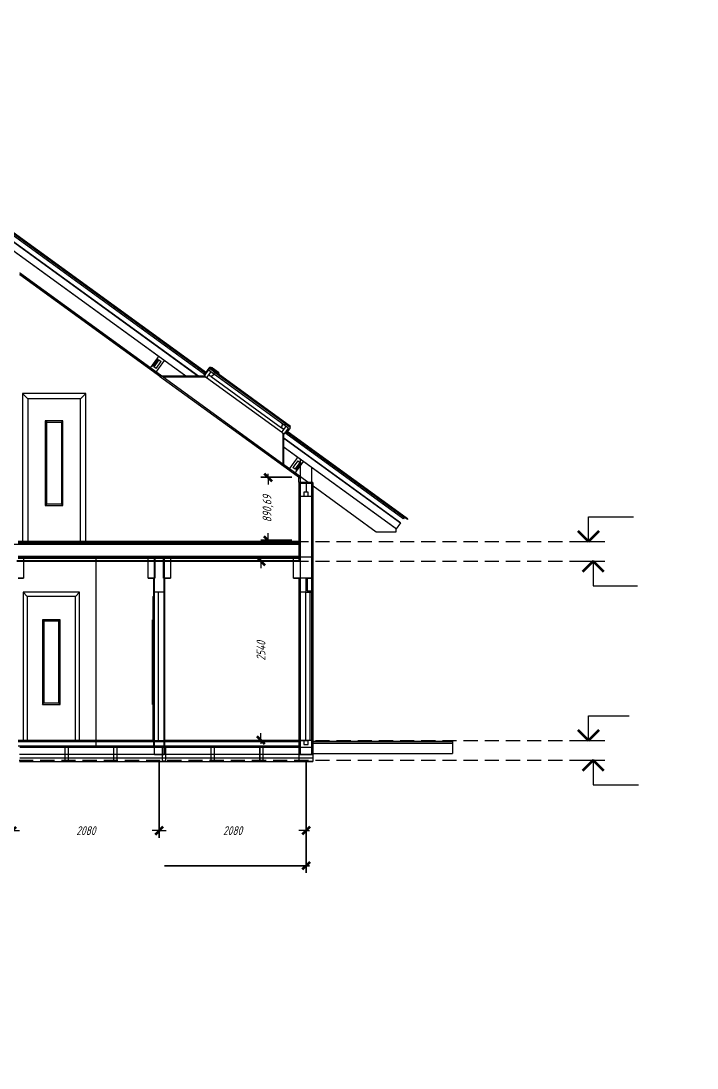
# Model space of a CAD drawing. Header units: millimetres. Extents: x 0 to 6720, y 0 to 297.
# Drawn here: x 5251.8 to 5443.4, y 0 to 297 of the extents above; entities that cross this region are included whole.
import ezdxf

# ---------------------------------------------------------------- set-up
doc = ezdxf.new("R2010")
doc.units = ezdxf.units.MM
for name, pattern in [('K5LT32768', [0]), ('K5LT_BASIC', [0]), ('K5LT_DASHED', [6, 4, -2]), ('K5LT_THIN', [0])]:
    doc.linetypes.add(name, pattern=pattern)
doc.layers.add('Системный слой', color=7, linetype='Continuous')
doc.styles.add('KDIMTEXTSTYLE', font='GOST_AU.SHX', dxfattribs={"width": 0.96, "oblique": 15, "height": 5})
doc.styles.add('KTEXTSTYLE', font='GOST_AU.SHX', dxfattribs={"width": 0.96, "height": 5})
doc.dimstyles.new('KDIMSTYLE (0.02)', dxfattribs={"dimtxt": 5, "dimasz": 1, "dimexe": 2, "dimexo": 0, "dimgap": 1, "dimtad": 1, "dimlfac": 50, "dimtxsty": 'KDIMTEXTSTYLE', "dimsah": 1, "dimcen": 0, "dimdle": 1, "dimadec": 0, "dimazin": 0, "dimtfac": 0.667, "dimtmove": 0, "dimatfit": 3, "dimfxl": 0, "dimtvp": 1, "dimtolj": 1, "dimtzin": 0, "dimarcsym": 0})

# ---------------------------------------------------------------- blocks, each defined once
blk = doc.blocks.new('U62')
at = {"layer": 'Системный слой', "color": 7, "linetype": 'K5LT32768', "lineweight": 18}
for p, q in [((5303.94, 197.29), (5249.38, 236.93)), ((5303.88, 197.21), (5249.38, 236.81)), ((5301.93, 196.29), (5249.38, 234.46)), ((5288.95, 199.28), (5289.28, 199.05)), ((5289.28, 199.05), (5290.69, 200.99)), ((5290.85, 200.87), (5289.44, 198.93)), ((5290.08, 198.46), (5291.5, 200.4)), ((5290.36, 201.23), (5290.69, 200.99)), ((5290.85, 200.87), (5291.5, 200.4)), ((5290.08, 198.46), (5289.44, 198.93)), ((5291.04, 196.29), (5326.27, 170.69)), ((5292.05, 196.05), (5326.03, 171.36)), ((5303.65, 196.89), (5303.97, 196.66)), ((5303.97, 196.65), (5303.7, 196.28)), ((5303.88, 197.21), (5304.2, 196.98)), ((5303.94, 197.29), (5304.26, 197.06)), ((5303.97, 196.65), (5304.21, 196.98)), ((5303.97, 196.66), (5303.97, 196.65)), ((5304.22, 197.34), (5304.06, 197.45)), ((5304.2, 196.98), (5304.21, 196.98)), ((5304.21, 196.98), (5304.27, 197.06)), ((5304.26, 197.06), (5304.27, 197.06)), ((5304.27, 197.06), (5304.31, 197.12)), ((5305.07, 198.5), (5305.23, 198.38)), ((5305.21, 198.7), (5305.37, 198.58)), ((5306.65, 197.35), (5305.23, 198.38)), ((5305.65, 196.15), (5325.63, 181.63)), ((5328.19, 182), (5307.7, 196.89)), ((5325.67, 180.32), (5304.38, 195.79)), ((5270.18, 191.34), (5252.18, 191.34)), ((5252.18, 191.34), (5252.18, 149.34)), ((5252.18, 191.34), (5253.74, 189.78)), ((5270.18, 191.34), (5268.62, 189.78)), ((5270.18, 149.34), (5270.18, 191.34)), ((5268.62, 189.78), (5253.74, 189.78)), ((5253.74, 189.78), (5253.74, 149.34)), ((5268.62, 149.34), (5268.62, 189.78)), ((5258.68, 183.56), (5258.68, 159.56)), ((5263.68, 183.56), (5258.68, 183.56)), ((5259.08, 183.16), (5258.68, 183.56)), ((5259.08, 183.16), (5263.28, 183.16)), ((5259.08, 159.96), (5259.08, 183.16)), ((5263.28, 183.16), (5263.68, 183.56)), ((5263.28, 183.16), (5263.28, 159.96)), ((5263.68, 159.56), (5263.68, 183.56)), ((5328.04, 181.81), (5328.19, 182)), ((5359.36, 154.56), (5326.27, 178.6)), ((5326.62, 180.19), (5326.95, 179.96)), ((5326.86, 180.52), (5327.18, 180.28)), ((5326.92, 180.6), (5327.24, 180.36)), ((5360.47, 156.1), (5327.18, 180.28)), ((5327.24, 180.36), (5360.53, 156.18)), ((5330.26, 172.24), (5328.84, 170.3)), ((5329.49, 169.83), (5328.84, 170.3)), ((5329.49, 169.83), (5330.9, 171.77)), ((5330.98, 171.54), (5329.65, 169.71)), ((5329.98, 169.48), (5329.65, 169.71)), ((5330.26, 172.24), (5330.9, 171.77)), ((5331.06, 171.65), (5330.98, 171.54)), ((5331.39, 171.42), (5331.06, 171.65)), ((5330.58, 167.56), (5330.58, 168.05)), ((5330.58, 166.14), (5330.58, 167.56)), ((5330.98, 167.76), (5333.21, 166.14)), ((5330.98, 165.94), (5330.58, 165.94)), ((5330.98, 165.94), (5332.58, 165.94)), ((5332.58, 165.94), (5332.58, 163.34)), ((5332.58, 165.94), (5334.18, 165.94)), ((5334.18, 165.94), (5334.58, 165.94)), ((5334.58, 165.14), (5352.48, 152.14)), ((5331.98, 163.34), (5331.98, 162.14)), ((5332.58, 163.34), (5331.98, 163.34)), ((5333.18, 163.34), (5332.58, 163.34)), ((5333.18, 162.14), (5333.18, 163.34)), ((5259.08, 159.96), (5258.68, 159.56)), ((5258.68, 159.56), (5263.68, 159.56)), ((5263.28, 159.96), (5259.08, 159.96)), ((5263.28, 159.96), (5263.68, 159.56)), ((5361.34, 155.59), (5360.53, 156.18)), ((5352.48, 152.14), (5358.18, 152.14)), ((5358.18, 152.14), (5358.18, 152.94)), ((5272.98, 144.94), (5250.98, 144.94)), ((5272.98, 144.94), (5272.98, 144.54)), ((5272.98, 144.94), (5289.58, 144.94)), ((5272.98, 144.54), (5272.98, 143.94)), ((5272.98, 143.94), (5272.98, 143.74)), ((5272.98, 143.74), (5272.98, 92.94)), ((5292.38, 144.94), (5330.58, 144.94)), ((5289.38, 138.94), (5289.38, 133.78)), ((5292.58, 92.94), (5292.58, 138.94)), ((5332.58, 138.94), (5330.98, 138.94)), ((5332.98, 135.34), (5332.98, 138.94)), ((5252.38, 134.94), (5252.38, 92.94)), ((5268.38, 134.94), (5252.38, 134.94)), ((5253.54, 133.78), (5252.38, 134.94)), ((5267.22, 133.78), (5253.54, 133.78)), ((5253.54, 133.78), (5253.54, 92.94)), ((5267.22, 133.78), (5268.38, 134.94)), ((5267.22, 92.94), (5267.22, 133.78)), ((5268.38, 92.94), (5268.38, 134.94)), ((5289.12, 133.78), (5289.12, 127.16)), ((5289.12, 133.78), (5289.38, 133.78)), ((5289.38, 133.78), (5289.42, 133.78)), ((5289.42, 134.94), (5289.58, 134.94)), ((5289.42, 134.94), (5289.42, 133.78)), ((5289.42, 133.78), (5289.42, 92.94)), ((5290.78, 134.94), (5289.58, 134.94)), ((5290.78, 92.94), (5290.78, 134.94)), ((5292.38, 134.94), (5290.78, 134.94)), ((5330.58, 134.94), (5330.98, 134.94)), ((5332.42, 134.94), (5330.98, 134.94)), ((5332.42, 134.94), (5332.58, 134.94)), ((5332.42, 134.94), (5332.42, 92.94)), ((5332.98, 135.34), (5332.98, 134.94)), ((5332.98, 135.34), (5334.18, 135.34)), ((5333.78, 92.94), (5333.78, 134.94)), ((5334.18, 135.34), (5334.58, 135.34)), ((5262.88, 127.16), (5257.88, 127.16)), ((5257.88, 127.16), (5257.88, 103.16)), ((5257.88, 127.16), (5258.28, 126.76)), ((5258.28, 126.76), (5258.28, 103.56)), ((5262.48, 126.76), (5258.28, 126.76)), ((5262.88, 127.16), (5262.48, 126.76)), ((5262.48, 103.56), (5262.48, 126.76)), ((5262.88, 103.16), (5262.88, 127.16)), ((5289.12, 127.16), (5289.02, 127.16)), ((5289.02, 103.16), (5289.02, 127.16)), ((5289.12, 103.16), (5289.12, 127.16)), ((5257.88, 103.16), (5258.28, 103.56)), ((5257.88, 103.16), (5262.88, 103.16)), ((5258.28, 103.56), (5262.48, 103.56)), ((5262.88, 103.16), (5262.48, 103.56)), ((5289.12, 103.16), (5289.02, 103.16)), ((5289.12, 103.16), (5289.12, 92.94)), ((5272.98, 92.74), (5272.98, 92.94)), ((5272.98, 92.54), (5272.98, 92.74)), ((5272.98, 92.54), (5272.98, 91.34)), ((5289.38, 92.94), (5289.38, 92.74)), ((5289.38, 92.74), (5289.38, 92.54)), ((5289.38, 92.54), (5289.38, 91.34)), ((5289.58, 92.94), (5290.78, 92.94)), ((5290.78, 92.94), (5292.38, 92.94)), ((5292.58, 92.74), (5292.58, 92.94)), ((5292.58, 92.54), (5292.58, 92.74)), ((5292.58, 91.34), (5292.58, 92.54)), ((5331.98, 92.94), (5331.98, 91.74)), ((5333.18, 91.74), (5333.18, 92.94)), ((5272.98, 91.34), (5272.98, 90.94)), ((5289.38, 91.34), (5289.38, 90.94)), ((5292.58, 90.94), (5292.58, 91.34)), ((5330.98, 90.94), (5330.58, 90.94)), ((5334.18, 90.94), (5330.98, 90.94)), ((5331.98, 91.74), (5333.18, 91.74)), ((5334.58, 90.94), (5334.18, 90.94)), ((5264.28, 88.94), (5251.38, 88.94)), ((5251.38, 86.94), (5330.58, 86.94)), ((5265.18, 88.94), (5264.28, 88.94)), ((5278.08, 88.94), (5265.18, 88.94)), ((5278.98, 88.94), (5278.08, 88.94)), ((5289.58, 88.94), (5278.98, 88.94)), ((5292.78, 88.94), (5292.38, 88.94)), ((5305.68, 88.94), (5292.78, 88.94)), ((5306.58, 88.94), (5305.68, 88.94)), ((5319.48, 88.94), (5306.58, 88.94)), ((5320.38, 88.94), (5319.48, 88.94)), ((5330.58, 88.94), (5320.38, 88.94))]:
    blk.add_line(p, q, dxfattribs=at)
at = {"layer": 'Системный слой', "color": 5, "linetype": 'K5LT_BASIC', "const_width": 0.4}
for points in [[(5249.38, 237.18), (5304.06, 197.45)], [(5303.65, 196.89), (5249.38, 236.32)], [(5249.38, 234.59), (5302.1, 196.29)], [(5290.83, 201.87), (5249.38, 231.99)], [(5251.38, 225.59), (5288.48, 198.64)], [(5291.04, 196.29), (5251.38, 225.1)], [(5290.36, 201.23), (5290.83, 201.87)], [(5292.45, 200.7), (5290.83, 201.87)], [(5288.48, 198.64), (5288.95, 199.28)], [(5290.36, 201.23), (5288.95, 199.28)], [(5292.45, 200.7), (5290.1, 197.46)], [(5298.52, 196.29), (5292.45, 200.7)], [(5305.33, 198.86), (5305.21, 198.7)], [(5305.33, 198.86), (5305.65, 198.62)], [(5288.48, 198.64), (5290.1, 197.46)], [(5290.1, 197.46), (5291.72, 196.29)], [(5291.72, 196.29), (5291.04, 196.29)], [(5292.05, 196.05), (5291.72, 196.29)], [(5291.72, 196.29), (5298.52, 196.29)], [(5304.03, 196.05), (5292.05, 196.05)], [(5301.93, 196.29), (5298.52, 196.29)], [(5302.1, 196.29), (5301.93, 196.29)], [(5302.1, 196.29), (5303.7, 196.29)], [(5303.88, 197.21), (5303.65, 196.89)], [(5303.7, 196.29), (5303.97, 196.66)], [(5303.7, 196.29), (5303.7, 196.28)], [(5303.7, 196.28), (5304.03, 196.05)], [(5303.94, 197.29), (5303.88, 197.21)], [(5304.06, 197.45), (5303.94, 197.29)], [(5303.97, 196.66), (5304.2, 196.98)], [(5304.38, 195.79), (5304.03, 196.05)], [(5304.15, 197.24), (5304.22, 197.34)], [(5304.31, 197.12), (5304.15, 197.24)], [(5304.2, 196.98), (5304.26, 197.06)], [(5305.07, 198.5), (5304.22, 197.34)], [(5304.26, 197.06), (5304.31, 197.12)], [(5304.95, 198), (5304.31, 197.12)], [(5304.31, 197.12), (5304.95, 198)], [(5304.31, 197.12), (5304.31, 197.12)], [(5304.99, 196.63), (5304.38, 195.79)], [(5305.23, 198.38), (5304.95, 198)], [(5304.95, 198), (5305.63, 197.5)], [(5304.99, 196.63), (5305.63, 197.5)], [(5305.65, 196.15), (5304.99, 196.63)], [(5305.21, 198.7), (5305.07, 198.5)], [(5305.37, 198.58), (5305.23, 198.38)], [(5307.7, 196.89), (5305.37, 198.58)], [(5305.63, 197.5), (5306.37, 196.96)], [(5305.65, 198.62), (5305.77, 198.78)], [(5306.6, 196.8), (5305.65, 196.15)], [(5305.77, 198.78), (5307.94, 197.21)], [(5306.37, 196.96), (5306.65, 197.35)], [(5306.37, 196.96), (5306.6, 196.8)], [(5325.95, 182.74), (5306.6, 196.8)], [(5306.65, 197.35), (5326.75, 182.75)], [(5307.94, 197.21), (5307.7, 196.89)], [(5325.63, 181.63), (5325.95, 182.74)], [(5326.29, 181.16), (5325.63, 181.63)], [(5325.67, 180.32), (5326.29, 181.16)], [(5325.95, 182.74), (5326.47, 182.36)], [(5326.92, 182.03), (5326.29, 181.16)], [(5326.47, 182.36), (5326.75, 182.75)], [(5326.47, 182.36), (5326.5, 182.34)], [(5326.78, 182.73), (5326.5, 182.34)], [(5326.92, 182.03), (5326.5, 182.34)], [(5326.75, 182.75), (5326.78, 182.73)], [(5328.04, 181.81), (5326.78, 182.73)], [(5326.92, 182.03), (5327.6, 181.54)], [(5326.97, 180.66), (5327.6, 181.54)], [(5327.36, 180.53), (5328.21, 181.69)], [(5328.04, 181.81), (5328.21, 181.69)], [(5326.03, 180.06), (5325.67, 180.32)], [(5326.03, 171.36), (5326.03, 180.06)], [(5326.03, 180.06), (5326.27, 179.88)], [(5326.27, 179.88), (5326.35, 179.82)], [(5326.27, 179.88), (5326.27, 178.72)], [(5326.27, 178.6), (5326.27, 178.72)], [(5326.27, 178.72), (5359.41, 154.64)], [(5326.27, 176.13), (5326.27, 178.6)], [(5326.35, 179.82), (5326.62, 180.19)], [(5326.86, 180.52), (5326.62, 180.19)], [(5326.92, 180.6), (5326.86, 180.52)], [(5326.97, 180.66), (5326.92, 180.6)], [(5326.95, 179.96), (5327.18, 180.28)], [(5360.24, 155.77), (5326.95, 179.96)], [(5327.29, 180.43), (5326.97, 180.66)], [(5327.18, 180.28), (5327.24, 180.36)], [(5327.24, 180.36), (5327.29, 180.43)], [(5327.29, 180.43), (5327.36, 180.53)], [(5327.36, 180.53), (5361.46, 155.75)], [(5326.27, 176.13), (5326.27, 171.18)], [(5326.27, 176.13), (5330.24, 173.24)], [(5327.89, 170.01), (5330.24, 173.24)], [(5330.98, 172.7), (5330.24, 173.24)], [(5330.98, 172.7), (5331.86, 172.07)], [(5330.98, 171.54), (5330.98, 172.7)], [(5331.86, 172.07), (5331.39, 171.42)], [(5331.86, 172.07), (5334.18, 170.38)], [(5326.27, 171.18), (5326.03, 171.36)], [(5326.27, 170.69), (5326.27, 171.18)], [(5326.27, 171.18), (5327.89, 170.01)], [(5330.58, 167.56), (5326.27, 170.69)], [(5329.51, 168.83), (5327.89, 170.01)], [(5329.98, 169.48), (5329.51, 168.83)], [(5329.98, 169.48), (5330.98, 170.86)], [(5330.98, 170.86), (5330.98, 171.54)], [(5330.98, 170.86), (5331.39, 171.42)], [(5330.98, 167.76), (5330.98, 170.86)], [(5334.18, 170.38), (5334.18, 166.14)], [(5358.18, 152.94), (5334.18, 170.38)], [(5329.51, 168.83), (5330.58, 168.05)], [(5330.58, 168.05), (5330.98, 167.76)], [(5330.98, 167.27), (5330.58, 167.56)], [(5330.58, 166.14), (5330.58, 165.94)], [(5330.58, 166.14), (5330.98, 166.14)], [(5330.98, 167.76), (5330.98, 167.27)], [(5330.98, 166.14), (5330.98, 167.27)], [(5333.21, 166.14), (5330.98, 166.14)], [(5330.98, 165.94), (5330.98, 166.14)], [(5333.21, 166.14), (5334.18, 166.14)], [(5334.18, 166.14), (5334.58, 166.14)], [(5334.18, 166.14), (5334.18, 165.94)], [(5334.58, 166.14), (5334.58, 165.94)], [(5330.58, 162.14), (5330.58, 165.94)], [(5330.98, 162.14), (5330.98, 165.94)], [(5334.18, 165.94), (5334.18, 162.14)], [(5334.58, 165.94), (5334.58, 165.14)], [(5334.58, 162.14), (5334.58, 165.14)], [(5330.58, 162.14), (5330.98, 162.14)], [(5330.58, 162.14), (5330.58, 149.34)], [(5331.98, 162.14), (5330.98, 162.14)], [(5330.98, 144.94), (5330.98, 162.14)], [(5331.98, 162.14), (5333.18, 162.14)], [(5334.18, 162.14), (5333.18, 162.14)], [(5334.58, 162.14), (5334.18, 162.14)], [(5334.18, 162.14), (5334.18, 144.94)], [(5334.58, 162.14), (5334.58, 138.94)], [(5359.36, 154.56), (5358.18, 152.94)], [(5359.41, 154.64), (5359.36, 154.56)], [(5360.47, 156.1), (5360.24, 155.77)], [(5360.53, 156.18), (5360.47, 156.1)], [(5361.46, 155.75), (5361.34, 155.59)], [(5330.58, 148.54), (5249.38, 148.54)], [(5250.98, 149.34), (5252.18, 149.34)], [(5330.58, 148.94), (5250.98, 148.94)], [(5252.18, 149.34), (5253.74, 149.34)], [(5253.74, 149.34), (5268.62, 149.34)], [(5270.18, 149.34), (5268.62, 149.34)], [(5270.18, 149.34), (5330.58, 149.34)], [(5330.58, 149.34), (5330.58, 148.94)], [(5330.58, 148.94), (5330.58, 148.54)], [(5330.58, 148.54), (5330.58, 145.14)], [(5250.58, 143.94), (5252.58, 143.94)], [(5252.58, 143.74), (5250.58, 143.74)], [(5250.98, 145.14), (5330.58, 145.14)], [(5250.98, 144.54), (5252.58, 144.54)], [(5252.58, 144.54), (5252.58, 143.94)], [(5252.58, 144.54), (5272.98, 144.54)], [(5252.58, 143.94), (5252.58, 143.74)], [(5252.58, 143.94), (5272.98, 143.94)], [(5252.58, 143.74), (5252.58, 138.94)], [(5272.98, 143.74), (5252.58, 143.74)], [(5272.98, 144.54), (5287.78, 144.54)], [(5272.98, 143.94), (5287.78, 143.94)], [(5287.78, 143.74), (5272.98, 143.74)], [(5287.78, 144.54), (5289.58, 144.54)], [(5287.78, 143.94), (5287.78, 144.54)], [(5287.78, 143.74), (5287.78, 143.94)], [(5287.78, 143.94), (5289.58, 143.94)], [(5287.78, 138.94), (5287.78, 143.74)], [(5289.58, 143.74), (5287.78, 143.74)], [(5289.58, 144.94), (5292.38, 144.94)], [(5289.58, 144.54), (5289.58, 144.94)], [(5289.58, 144.54), (5289.78, 144.54)], [(5289.58, 143.94), (5289.58, 144.54)], [(5289.58, 143.74), (5289.58, 143.94)], [(5289.58, 143.94), (5289.78, 143.94)], [(5289.58, 138.94), (5289.58, 143.74)], [(5289.78, 143.74), (5289.58, 143.74)], [(5292.18, 144.54), (5289.78, 144.54)], [(5289.78, 144.54), (5289.78, 143.94)], [(5289.78, 143.94), (5289.78, 143.74)], [(5289.78, 143.94), (5292.18, 143.94)], [(5289.78, 143.74), (5289.78, 138.94)], [(5292.18, 143.74), (5289.78, 143.74)], [(5292.18, 144.54), (5292.38, 144.54)], [(5292.18, 143.94), (5292.18, 144.54)], [(5292.18, 143.74), (5292.18, 143.94)], [(5292.18, 143.94), (5292.38, 143.94)], [(5292.18, 138.94), (5292.18, 143.74)], [(5292.38, 143.74), (5292.18, 143.74)], [(5292.38, 144.54), (5292.38, 144.94)], [(5292.38, 144.54), (5294.18, 144.54)], [(5292.38, 143.94), (5292.38, 144.54)], [(5292.38, 143.74), (5292.38, 143.94)], [(5292.38, 143.94), (5294.18, 143.94)], [(5292.38, 138.94), (5292.38, 143.74)], [(5294.18, 143.74), (5292.38, 143.74)], [(5294.18, 144.54), (5294.18, 143.94)], [(5294.18, 144.54), (5328.98, 144.54)], [(5294.18, 143.94), (5294.18, 143.74)], [(5294.18, 143.94), (5328.98, 143.94)], [(5294.18, 143.74), (5294.18, 138.94)], [(5328.98, 143.74), (5294.18, 143.74)], [(5328.98, 144.54), (5330.58, 144.54)], [(5328.98, 143.94), (5328.98, 144.54)], [(5328.98, 143.74), (5328.98, 143.94)], [(5328.98, 143.94), (5330.58, 143.94)], [(5328.98, 138.94), (5328.98, 143.74)], [(5330.58, 143.74), (5328.98, 143.74)], [(5330.58, 145.14), (5330.58, 144.94)], [(5330.58, 144.94), (5330.58, 144.54)], [(5330.58, 144.54), (5330.58, 143.94)], [(5330.98, 144.54), (5330.58, 144.54)], [(5330.58, 143.94), (5330.58, 143.74)], [(5330.98, 144.94), (5334.18, 144.94)], [(5330.98, 144.54), (5330.98, 144.94)], [(5330.98, 138.94), (5330.98, 144.54)], [(5334.18, 144.94), (5334.18, 138.94)], [(5252.58, 138.94), (5250.98, 138.94)], [(5289.38, 138.94), (5287.78, 138.94)], [(5289.58, 138.94), (5289.38, 138.94)], [(5289.78, 138.94), (5289.58, 138.94)], [(5289.58, 134.94), (5289.58, 138.94)], [(5292.38, 138.94), (5292.18, 138.94)], [(5292.38, 138.94), (5292.58, 138.94)], [(5292.38, 138.94), (5292.38, 134.94)], [(5294.18, 138.94), (5292.58, 138.94)], [(5330.58, 138.94), (5328.98, 138.94)], [(5330.58, 138.94), (5330.98, 138.94)], [(5330.58, 138.94), (5330.58, 134.94)], [(5330.98, 134.94), (5330.98, 138.94)], [(5332.58, 138.94), (5332.58, 134.94)], [(5332.98, 138.94), (5332.58, 138.94)], [(5332.98, 138.94), (5334.18, 138.94)], [(5334.18, 138.94), (5334.58, 138.94)], [(5334.18, 138.94), (5334.18, 135.34)], [(5334.58, 138.94), (5334.58, 135.34)], [(5289.58, 92.94), (5289.58, 134.94)], [(5292.38, 92.94), (5292.38, 134.94)], [(5330.58, 92.94), (5330.58, 134.94)], [(5330.98, 92.94), (5330.98, 134.94)], [(5332.98, 134.94), (5332.58, 134.94)], [(5333.78, 134.94), (5332.98, 134.94)], [(5334.18, 134.94), (5333.78, 134.94)], [(5334.18, 135.34), (5334.18, 134.94)], [(5334.18, 134.94), (5334.18, 92.94)], [(5334.58, 134.94), (5334.18, 134.94)], [(5334.58, 135.34), (5334.58, 134.94)], [(5334.58, 134.94), (5334.58, 92.94)], [(5252.38, 92.94), (5250.98, 92.94)], [(5250.98, 92.74), (5272.98, 92.74)], [(5250.98, 92.54), (5272.98, 92.54)], [(5253.54, 92.94), (5252.38, 92.94)], [(5267.22, 92.94), (5253.54, 92.94)], [(5267.22, 92.94), (5268.38, 92.94)], [(5272.98, 92.94), (5268.38, 92.94)], [(5289.12, 92.94), (5272.98, 92.94)], [(5272.98, 92.74), (5289.38, 92.74)], [(5272.98, 92.54), (5289.38, 92.54)], [(5289.12, 92.94), (5289.38, 92.94)], [(5289.38, 92.94), (5289.42, 92.94)], [(5289.58, 92.74), (5289.38, 92.74)], [(5289.58, 92.54), (5289.38, 92.54)], [(5289.42, 92.94), (5289.58, 92.94)], [(5289.58, 92.94), (5289.58, 92.74)], [(5289.58, 92.74), (5289.58, 92.54)], [(5289.58, 91.34), (5289.58, 92.54)], [(5289.58, 92.54), (5292.38, 92.54)], [(5292.38, 92.74), (5292.38, 92.94)], [(5292.38, 92.94), (5292.58, 92.94)], [(5292.38, 92.54), (5292.38, 92.74)], [(5292.58, 92.74), (5292.38, 92.74)], [(5292.58, 92.54), (5292.38, 92.54)], [(5292.38, 92.54), (5292.38, 91.34)], [(5330.58, 92.94), (5292.58, 92.94)], [(5292.58, 92.74), (5330.58, 92.74)], [(5292.58, 92.54), (5330.58, 92.54)], [(5330.58, 92.94), (5330.58, 92.74)], [(5330.98, 92.94), (5330.58, 92.94)], [(5330.58, 92.74), (5330.58, 92.54)], [(5330.58, 92.54), (5330.58, 91.34)], [(5330.98, 92.94), (5331.98, 92.94)], [(5330.98, 90.94), (5330.98, 92.94)], [(5332.42, 92.94), (5331.98, 92.94)], [(5333.18, 92.94), (5332.42, 92.94)], [(5333.18, 92.94), (5333.78, 92.94)], [(5333.78, 92.94), (5334.18, 92.94)], [(5334.18, 92.94), (5334.18, 90.94)], [(5334.18, 92.94), (5334.58, 92.94)], [(5334.58, 92.7), (5334.58, 92.94)], [(5334.58, 92.7), (5374.18, 92.7)], [(5334.58, 92.14), (5334.58, 92.7)], [(5374.18, 92.14), (5334.58, 92.14)], [(5334.58, 90.94), (5334.58, 92.14)], [(5374.18, 92.7), (5374.18, 92.14)], [(5374.18, 92.14), (5374.18, 89.14)], [(5272.98, 91.34), (5250.98, 91.34)], [(5251.38, 90.94), (5264.28, 90.94)], [(5264.28, 90.94), (5265.18, 90.94)], [(5264.28, 88.94), (5264.28, 90.94)], [(5264.28, 87.94), (5264.28, 88.94)], [(5265.18, 90.94), (5265.18, 88.94)], [(5272.98, 90.94), (5265.18, 90.94)], [(5265.18, 88.94), (5265.18, 87.94)], [(5289.38, 91.34), (5272.98, 91.34)], [(5278.08, 90.94), (5272.98, 90.94)], [(5278.08, 90.94), (5278.98, 90.94)], [(5278.08, 88.94), (5278.08, 90.94)], [(5278.08, 87.94), (5278.08, 88.94)], [(5278.98, 90.94), (5278.98, 88.94)], [(5289.38, 90.94), (5278.98, 90.94)], [(5278.98, 88.94), (5278.98, 87.94)], [(5289.58, 91.34), (5289.38, 91.34)], [(5289.58, 90.94), (5289.38, 90.94)], [(5289.58, 90.94), (5289.58, 91.34)], [(5292.38, 91.34), (5289.58, 91.34)], [(5289.58, 88.94), (5289.58, 90.94)], [(5291.88, 90.94), (5289.58, 90.94)], [(5291.88, 88.94), (5289.58, 88.94)], [(5291.88, 90.94), (5292.38, 90.94)], [(5291.88, 88.94), (5291.88, 90.94)], [(5292.38, 88.94), (5291.88, 88.94)], [(5291.88, 87.94), (5291.88, 88.94)], [(5292.38, 91.34), (5292.38, 90.94)], [(5292.58, 91.34), (5292.38, 91.34)], [(5292.38, 90.94), (5292.38, 88.94)], [(5292.38, 90.94), (5292.58, 90.94)], [(5330.58, 91.34), (5292.58, 91.34)], [(5292.78, 90.94), (5292.58, 90.94)], [(5292.78, 90.94), (5292.78, 88.94)], [(5305.68, 90.94), (5292.78, 90.94)], [(5292.78, 88.94), (5292.78, 87.94)], [(5305.68, 90.94), (5306.58, 90.94)], [(5305.68, 88.94), (5305.68, 90.94)], [(5305.68, 87.94), (5305.68, 88.94)], [(5306.58, 90.94), (5306.58, 88.94)], [(5319.48, 90.94), (5306.58, 90.94)], [(5306.58, 88.94), (5306.58, 87.94)], [(5319.48, 90.94), (5320.38, 90.94)], [(5319.48, 88.94), (5319.48, 90.94)], [(5319.48, 87.94), (5319.48, 88.94)], [(5320.38, 90.94), (5320.38, 88.94)], [(5330.58, 90.94), (5320.38, 90.94)], [(5320.38, 88.94), (5320.38, 87.94)], [(5330.58, 91.34), (5330.58, 90.94)], [(5330.58, 88.94), (5330.58, 90.94)], [(5330.58, 87.94), (5330.58, 88.94)], [(5330.58, 88.94), (5330.98, 88.94)], [(5330.98, 88.94), (5330.98, 90.94)], [(5334.18, 88.94), (5330.98, 88.94)], [(5334.18, 90.94), (5334.18, 88.94)], [(5334.18, 88.94), (5334.58, 88.94)], [(5334.58, 89.14), (5334.58, 90.94)], [(5374.18, 89.14), (5334.58, 89.14)], [(5334.58, 89.14), (5334.58, 88.94)], [(5334.58, 88.94), (5334.58, 87.94)], [(5264.28, 87.94), (5251.38, 87.94)], [(5264.28, 87.04), (5264.28, 87.94)], [(5265.18, 87.94), (5264.28, 87.94)], [(5265.18, 87.04), (5264.28, 87.04)], [(5265.18, 87.94), (5265.18, 87.04)], [(5278.08, 87.94), (5265.18, 87.94)], [(5278.08, 87.04), (5278.08, 87.94)], [(5278.98, 87.94), (5278.08, 87.94)], [(5278.98, 87.04), (5278.08, 87.04)], [(5278.98, 87.94), (5278.98, 87.04)], [(5291.88, 87.94), (5278.98, 87.94)], [(5291.88, 87.04), (5291.88, 87.94)], [(5292.78, 87.94), (5291.88, 87.94)], [(5292.78, 87.04), (5291.88, 87.04)], [(5292.78, 87.94), (5292.78, 87.04)], [(5305.68, 87.94), (5292.78, 87.94)], [(5305.68, 87.04), (5305.68, 87.94)], [(5306.58, 87.94), (5305.68, 87.94)], [(5306.58, 87.04), (5305.68, 87.04)], [(5306.58, 87.94), (5306.58, 87.04)], [(5319.48, 87.94), (5306.58, 87.94)], [(5319.48, 87.04), (5319.48, 87.94)], [(5320.38, 87.94), (5319.48, 87.94)], [(5320.38, 87.04), (5319.48, 87.04)], [(5320.38, 87.94), (5320.38, 87.04)], [(5330.58, 87.94), (5320.38, 87.94)], [(5330.58, 86.94), (5330.58, 87.94)], [(5330.58, 87.94), (5334.58, 87.94)], [(5334.58, 86.94), (5330.58, 86.94)], [(5334.58, 87.94), (5334.58, 86.94)]]:
    blk.add_lwpolyline(points, dxfattribs=at)
blk = doc.blocks.new('U69')
at = {"layer": 'Системный слой', "color": 7, "linetype": 'K5LT_THIN', "lineweight": 18}
for p, q in [((5412.66, 92.94), (5412.66, 99.94)), ((5412.66, 99.94), (5424.19, 99.94)), ((5407.42, 92.94), (5414.66, 92.94))]:
    blk.add_line(p, q, dxfattribs=at)
at = {"layer": 'Системный слой', "color": 5, "linetype": 'K5LT_BASIC', "lineweight": 40}
for p, q in [((5409.66, 95.94), (5412.66, 92.94)), ((5412.66, 92.94), (5415.66, 95.94))]:
    blk.add_line(p, q, dxfattribs=at)
blk = doc.blocks.new('U70')
at = {"layer": 'Системный слой', "color": 7, "linetype": 'K5LT_THIN', "lineweight": 18}
for p, q in [((5410.07, 87.34), (5415.99, 87.34)), ((5413.99, 87.34), (5413.99, 80.34)), ((5413.99, 80.34), (5426.83, 80.34))]:
    blk.add_line(p, q, dxfattribs=at)
at = {"layer": 'Системный слой', "color": 5, "linetype": 'K5LT_BASIC', "lineweight": 40}
for p, q in [((5413.99, 87.34), (5410.99, 84.34)), ((5416.99, 84.34), (5413.99, 87.34))]:
    blk.add_line(p, q, dxfattribs=at)
blk = doc.blocks.new('U71')
at = {"layer": 'Системный слой', "color": 7, "linetype": 'K5LT_THIN', "lineweight": 18}
for p, q in [((5412.66, 149.34), (5412.66, 156.34)), ((5412.66, 156.34), (5425.38, 156.34)), ((5407.42, 149.34), (5414.66, 149.34))]:
    blk.add_line(p, q, dxfattribs=at)
at = {"layer": 'Системный слой', "color": 5, "linetype": 'K5LT_BASIC', "lineweight": 40}
for p, q in [((5409.66, 152.34), (5412.66, 149.34)), ((5412.66, 149.34), (5415.66, 152.34))]:
    blk.add_line(p, q, dxfattribs=at)
blk = doc.blocks.new('U72')
at = {"layer": 'Системный слой', "color": 7, "linetype": 'K5LT_THIN', "lineweight": 18}
for p, q in [((5410.07, 143.74), (5415.99, 143.74)), ((5413.99, 143.74), (5413.99, 136.74)), ((5413.99, 136.74), (5426.5, 136.74))]:
    blk.add_line(p, q, dxfattribs=at)
at = {"layer": 'Системный слой', "color": 5, "linetype": 'K5LT_BASIC', "lineweight": 40}
for p, q in [((5413.99, 143.74), (5410.99, 140.74)), ((5416.99, 140.74), (5413.99, 143.74))]:
    blk.add_line(p, q, dxfattribs=at)
blk = doc.blocks.new('U68')
at = {"layer": 'Системный слой', "color": 7, "linetype": 'K5LT_DASHED', "lineweight": 18}
for p, q in [((5077.25, 149.34), (5417.25, 149.34)), ((5077.25, 143.74), (5417.25, 143.74)), ((5077.25, 92.94), (5417.25, 92.94)), ((5077.25, 87.34), (5417.25, 87.34))]:
    blk.add_line(p, q, dxfattribs=at)
at = {"layer": 'Системный слой'}
for name in ['U71', 'U72', 'U69', 'U70']:
    blk.add_blockref(name, (0, 0), dxfattribs=at)
blk = doc.blocks.new('KDIMARROW_03')
at = {"layer": 'Системный слой', "color": 0, "linetype": 'K5LT_BASIC', "lineweight": 40}
blk.add_line((-1.06, -1.06), (1.06, 1.06), dxfattribs=at)
at = {"layer": 'Системный слой', "color": 0, "linetype": 'K5LT_THIN', "lineweight": 18}
for q in [(-1, 0), (2, 0)]:
    blk.add_line((0, 0), q, dxfattribs=at)

msp = doc.modelspace()

# ---------------------------------------------------------------- block references
at = {"layer": 'Системный слой'}
for name in ['U62', 'U68']:
    msp.add_blockref(name, (0, 0), dxfattribs=at)

# ---------------------------------------------------------------- dimensions: what is measured, and where the dimension line sits
at = {"layer": 'Системный слой', "color": 7}
for base, p1, p2, location in [((5321.81932, 149.74244), (5330.58, 167.55626), (5330.58, 149.74244), (5321.81932, 158.64935)), ((5319.81932, 92.94244), (5328.23718, 143.74244), (5330.58, 92.94244), (5319.81932, 118.34244))]:
    msp.add_linear_dim(base=base, p1=p1, p2=p2, angle=90, location=location, dimstyle='KDIMSTYLE (0.02)', override={"dimexo": 2, "dimpost": '\\H2.5;\\W0.965;\\Q15;<>', "dimblk1": 'KDIMARROW_03', "dimblk2": 'KDIMARROW_03', "dimse1": 0, "dimse2": 0, "dimclrt": 7, "dimtolj": 1}, dxfattribs=at).render()
for base, p1, p2, location in [((5141.98, 57.34244), (5332.58, 87.34244), (5141.98, 87.34244), (5237.28, 57.34244)), ((5249.38, 67.34244), (5290.98, 87.34244), (5249.38, 87.34244), (5270.18, 67.34244)), ((5290.98, 67.34244), (5332.58, 87.34244), (5290.98, 87.34244), (5311.78, 67.34244))]:
    msp.add_linear_dim(base=base, p1=p1, p2=p2, location=location, dimstyle='KDIMSTYLE (0.02)', override={"dimexo": 0, "dimpost": '\\H2.5;\\W0.965;\\Q15;<>', "dimblk1": 'KDIMARROW_03', "dimblk2": 'KDIMARROW_03', "dimse1": 0, "dimse2": 0, "dimclrt": 7, "dimtolj": 1}, dxfattribs=at).render()

doc.saveas('drawing.dxf')
